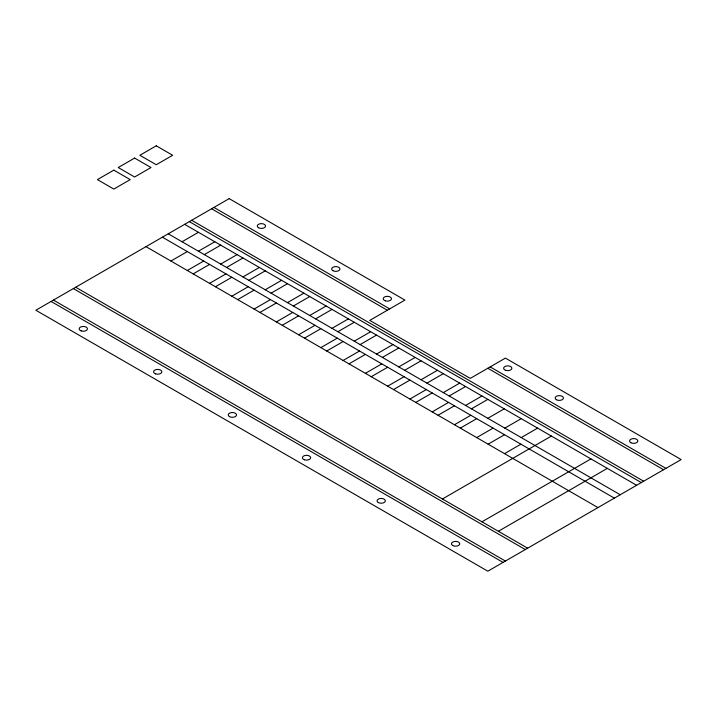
<?xml version="1.0" encoding="UTF-8"?>
<svg xmlns="http://www.w3.org/2000/svg" width="717" height="717" viewBox="0 0 717 717"><rect width="100%" height="100%" fill="white"/><g stroke="black" fill="none" stroke-linecap="round" stroke-linejoin="round"><path stroke-width="1.08" d="M182.037 241.754L198.43 232.299M170.906 261.042L187.298 251.577M198.43 251.219L214.822 241.754M204.3 254.616L220.693 245.151M187.298 270.497L203.691 261.042M193.169 273.894L209.561 264.43M220.693 264.071L237.085 254.616M226.563 267.468L242.955 258.003M209.561 283.349L225.954 273.894M215.432 286.746L231.824 277.282M242.955 276.923L259.348 267.468M248.826 280.32L265.218 270.856M231.824 296.202L248.216 286.746M237.694 299.598L254.087 290.134M265.218 289.776L281.602 280.32M271.089 293.172L287.472 283.708M254.087 309.054L270.479 299.598M259.957 312.451L276.35 302.986M287.472 302.628L303.865 293.172M293.343 306.025L309.735 296.56M276.35 321.915L292.733 312.451M282.211 325.303L298.604 315.838M309.735 315.489L326.127 306.025M315.605 318.877L331.998 309.412M298.604 334.767L314.996 325.303M304.474 338.155L320.866 328.691M331.998 328.341L348.39 318.877M337.868 331.729L354.261 322.265M320.866 347.62L337.259 338.155M326.737 351.007L343.129 341.543M354.261 341.193L370.653 331.729M360.131 344.581L376.524 335.117M343.129 360.472L359.522 351.007M349 363.86L365.392 354.395M376.524 354.046L392.916 344.581M382.394 357.433L398.786 347.969M365.392 373.324L381.785 363.86M371.263 376.712L387.655 367.247M398.786 366.898L415.17 357.433M404.657 370.286L421.04 360.821M387.655 386.176L404.047 376.712M393.525 389.564L409.918 380.1M421.04 379.75L437.433 370.286M426.911 383.138L443.303 373.674M409.918 399.028L426.301 389.564M415.779 402.416L432.172 392.952M443.303 392.602L459.696 383.138M449.174 395.99L465.566 386.526M432.172 411.881L448.564 402.416M438.042 415.268L454.435 405.804M465.566 405.455L481.958 395.99M471.436 408.842L487.829 399.378M454.435 424.733L470.827 415.268M460.305 428.121L476.697 418.656M487.829 418.307L504.221 408.842M476.697 437.585L493.09 428.121M504.831 428.121L521.223 418.656M488.134 444.182L504.526 434.717M521.223 437.585L537.616 428.121M504.526 453.646L520.918 444.182M442.425 498.978L551.382 436.07M481.976 521.815L590.933 458.907M498.369 531.27L607.326 468.371M213.944 207.419L389.69 308.884M490.168 366.898L665.923 468.371M211.596 208.772L387.341 310.237M487.829 368.251L663.575 469.725M191.681 220.271L643.66 481.224M189.333 221.625L641.312 482.577M184.645 224.331L636.624 485.284M168.253 233.796L620.232 494.748M162.383 237.184L614.361 498.136M145.99 246.648L597.969 507.6M75.688 287.239L527.667 548.191M73.34 288.592L525.319 549.545M53.425 300.091L505.404 561.044M51.077 301.445L503.056 562.397M113.815 170.144L97.422 179.608L113.815 189.073L130.207 179.608L113.815 170.144M134.617 158.072L118.233 167.536L134.617 177L151.009 167.536L134.617 158.072M156.261 145.811L139.869 155.275L156.261 164.74L172.654 155.275L156.261 145.811M229.171 198.627L35.85 310.237L487.829 571.189L681.15 459.57L505.404 358.106L470.253 378.397L369.766 320.391L404.917 300.091L229.171 198.627M81.227 330.913A4.141 2.393 0 0 0 87.447 328.843A4.141 2.393 0 0 0 81.227 326.773A4.141 2.393 0 0 0 81.227 330.913M155.634 373.871A4.141 2.393 0 0 0 161.845 371.8A4.141 2.393 0 0 0 155.634 369.73A4.141 2.393 0 0 0 155.634 373.871M229.467 416.613A4.141 2.393 0 0 0 236.395 415.537A4.141 2.393 0 0 0 231.322 412.607A4.141 2.393 0 0 0 229.467 416.613M304.447 459.785A4.141 2.393 0 0 0 310.658 457.715A4.141 2.393 0 0 0 304.447 455.645A4.141 2.393 0 0 0 304.447 459.785M378.28 502.527A4.141 2.393 0 0 0 385.208 501.452A4.141 2.393 0 0 0 380.135 498.53A4.141 2.393 0 0 0 378.28 502.527M452.678 545.485A4.141 2.393 0 0 0 459.606 544.409A4.141 2.393 0 0 0 454.533 541.478A4.141 2.393 0 0 0 452.678 545.485M258.461 227.71A4.141 2.393 0 0 0 265.398 226.644A4.141 2.393 0 0 0 260.316 223.713A4.141 2.393 0 0 0 258.461 227.71M332.867 270.668A4.141 2.393 0 0 0 339.795 269.592A4.141 2.393 0 0 0 334.722 266.67A4.141 2.393 0 0 0 332.867 270.668M385.271 300.808A4.141 2.393 0 0 0 391.491 298.738A4.141 2.393 0 0 0 385.271 296.668A4.141 2.393 0 0 0 385.271 300.808M505.673 370.322A4.141 2.393 0 0 0 511.884 368.251A4.141 2.393 0 0 0 505.673 366.181A4.141 2.393 0 0 0 505.673 370.322M556.365 399.71A4.141 2.393 0 0 0 563.302 398.634A4.141 2.393 0 0 0 558.229 395.703A4.141 2.393 0 0 0 556.365 399.71M630.772 442.667A4.141 2.393 0 0 0 637.7 441.591A4.141 2.393 0 0 0 632.627 438.661A4.141 2.393 0 0 0 630.772 442.667"/></g></svg>
